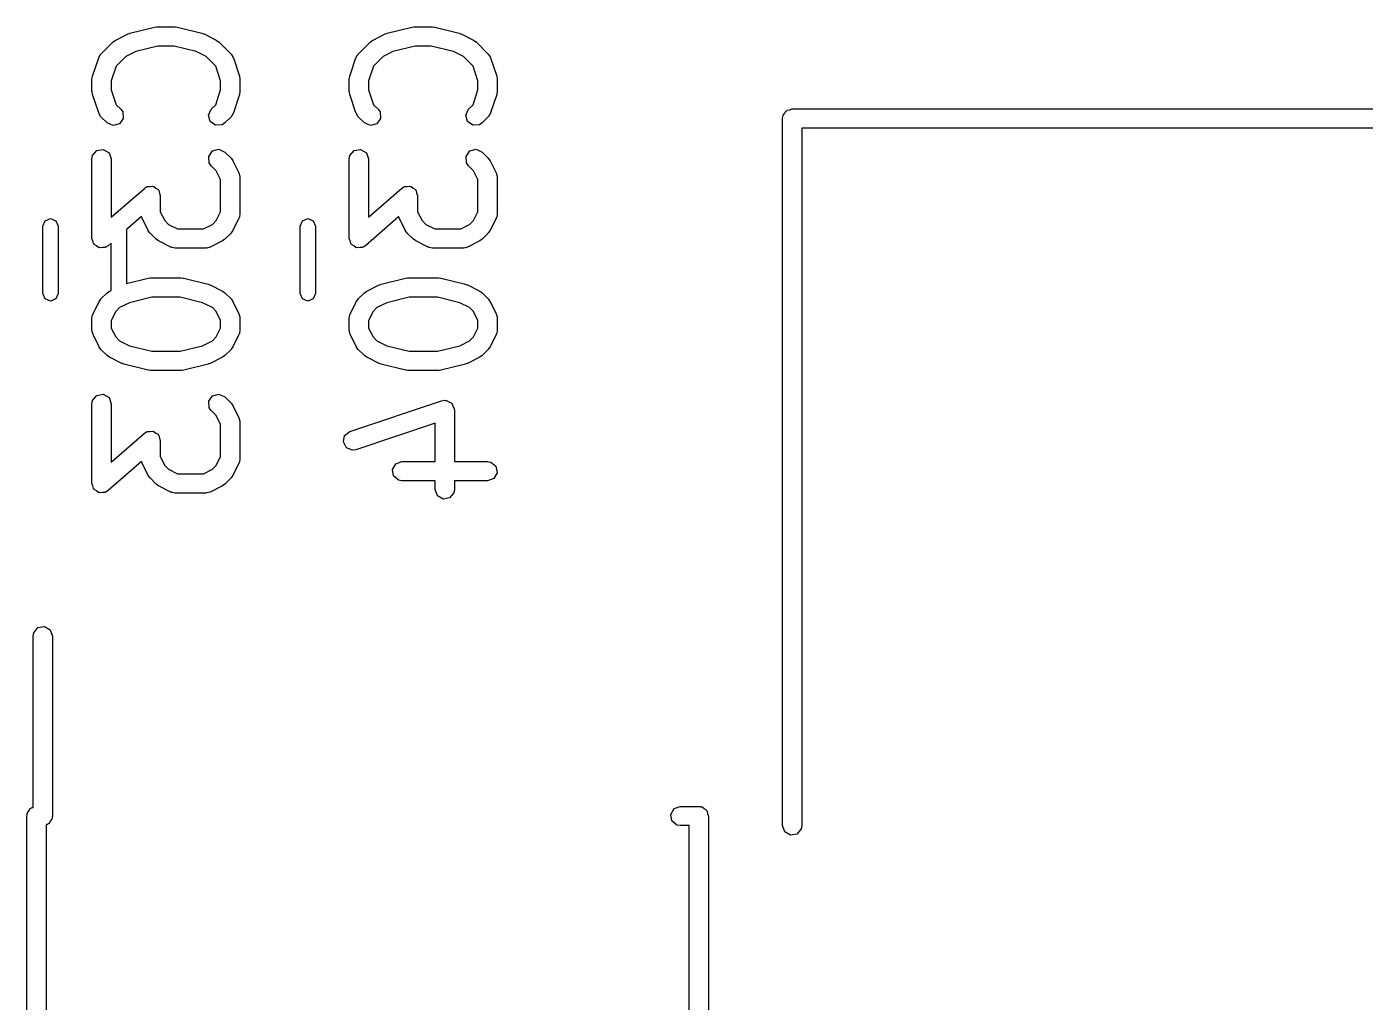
# Model space of a CAD drawing. Extents: x 54 to 297, y -260 to -31.
# Drawn here: x 115.05 to 125.46, y -69.27 to -61.69 of the extents above; entities that cross this region are included whole.
import ezdxf

# ---------------------------------------------------------------- set-up
doc = ezdxf.new("R2010")
doc.units = 0
doc.layers.add('BLACK', color=7, linetype='CONTINUOUS')

msp = doc.modelspace()

# ---------------------------------------------------------------- linework, layer by layer
at = {"layer": 'BLACK', "linetype": 'CONTINUOUS'}
for p, q in [((115.852, -61.7368), (116.043, -61.6891)), ((116.043, -61.6891), (116.058, -61.6881)), ((116.058, -61.6881), (116.061, -61.6869)), ((116.061, -61.6869), (116.204, -61.6869)), ((116.204, -61.6869), (116.219, -61.6895)), ((116.219, -61.6895), (116.222, -61.6891)), ((116.222, -61.6891), (116.412, -61.7368)), ((117.852, -61.7368), (118.043, -61.6891)), ((118.043, -61.6891), (118.058, -61.6881)), ((118.058, -61.6881), (118.061, -61.6869)), ((118.061, -61.6869), (118.204, -61.6869)), ((118.204, -61.6869), (118.219, -61.6895)), ((118.219, -61.6895), (118.222, -61.6891)), ((118.222, -61.6891), (118.412, -61.7368)), ((115.627, -61.8993), (115.722, -61.8041)), ((115.722, -61.8041), (115.741, -61.7912)), ((115.741, -61.7912), (115.742, -61.7901)), ((115.742, -61.7901), (115.837, -61.7424)), ((115.837, -61.7424), (115.849, -61.7388)), ((115.849, -61.7388), (115.852, -61.7368)), ((116.412, -61.7368), (116.424, -61.742)), ((116.424, -61.742), (116.428, -61.7424)), ((116.428, -61.7424), (116.523, -61.7901)), ((116.523, -61.7901), (116.541, -61.8034)), ((116.541, -61.8034), (116.543, -61.8041)), ((116.543, -61.8041), (116.638, -61.8993)), ((117.627, -61.8993), (117.722, -61.8041)), ((117.722, -61.8041), (117.741, -61.7912)), ((117.741, -61.7912), (117.742, -61.7901)), ((117.742, -61.7901), (117.837, -61.7424)), ((117.837, -61.7424), (117.849, -61.7388)), ((117.849, -61.7388), (117.852, -61.7368)), ((118.412, -61.7368), (118.424, -61.742)), ((118.424, -61.742), (118.428, -61.7424)), ((118.428, -61.7424), (118.523, -61.7901)), ((118.523, -61.7901), (118.541, -61.8034)), ((118.541, -61.8034), (118.543, -61.8041)), ((118.543, -61.8041), (118.638, -61.8993)), ((115.609, -61.9287), (115.621, -61.9058)), ((115.621, -61.9058), (115.625, -61.9034)), ((115.625, -61.9034), (115.627, -61.8993)), ((115.897, -61.8803), (115.82, -61.9188)), ((116.07, -61.8369), (115.897, -61.8803)), ((116.195, -61.8369), (116.07, -61.8369)), ((116.368, -61.8803), (116.195, -61.8369)), ((116.445, -61.9188), (116.368, -61.8803)), ((116.638, -61.8993), (116.653, -61.9207)), ((117.609, -61.9287), (117.621, -61.9058)), ((117.621, -61.9058), (117.625, -61.9034)), ((117.625, -61.9034), (117.627, -61.8993)), ((117.897, -61.8803), (117.82, -61.9188)), ((118.07, -61.8369), (117.897, -61.8803)), ((118.195, -61.8369), (118.07, -61.8369)), ((118.368, -61.8803), (118.195, -61.8369)), ((118.445, -61.9188), (118.368, -61.8803)), ((118.638, -61.8993), (118.653, -61.9207)), ((115.561, -62.0715), (115.609, -61.9287)), ((115.746, -61.9929), (115.707, -62.1074)), ((115.82, -61.9188), (115.746, -61.9929)), ((116.519, -61.9929), (116.445, -61.9188)), ((116.557, -62.1074), (116.519, -61.9929)), ((116.653, -61.9207), (116.653, -61.9252)), ((116.653, -61.9252), (116.656, -61.9287)), ((116.656, -61.9287), (116.704, -62.0715)), ((117.561, -62.0715), (117.609, -61.9287)), ((117.746, -61.9929), (117.707, -62.1074)), ((117.82, -61.9188), (117.746, -61.9929)), ((118.519, -61.9929), (118.445, -61.9188)), ((118.557, -62.1074), (118.519, -61.9929)), ((118.653, -61.9207), (118.653, -61.9252)), ((118.653, -61.9252), (118.656, -61.9287)), ((118.656, -61.9287), (118.704, -62.0715)), ((115.557, -62.0952), (115.561, -62.0732)), ((115.557, -62.1905), (115.557, -62.0952)), ((115.561, -62.0732), (115.561, -62.0715)), ((115.707, -62.1074), (115.707, -62.1783)), ((116.557, -62.1783), (116.557, -62.1074)), ((116.704, -62.0715), (116.707, -62.0937)), ((116.707, -62.0937), (116.707, -62.0952)), ((116.707, -62.0952), (116.707, -62.1905)), ((117.557, -62.0952), (117.561, -62.0732)), ((117.557, -62.1905), (117.557, -62.0952)), ((117.561, -62.0732), (117.561, -62.0715)), ((117.707, -62.1074), (117.707, -62.1783)), ((118.557, -62.1783), (118.557, -62.1074)), ((118.704, -62.0715), (118.707, -62.0937)), ((118.707, -62.0937), (118.707, -62.0952)), ((118.707, -62.0952), (118.707, -62.1905)), ((115.558, -62.192), (115.557, -62.1905)), ((115.561, -62.2142), (115.558, -62.192)), ((115.609, -62.3571), (115.561, -62.2142)), ((115.707, -62.1783), (115.746, -62.2928)), ((116.519, -62.2928), (116.557, -62.1783)), ((116.704, -62.2142), (116.656, -62.357)), ((116.707, -62.1905), (116.703, -62.2126)), ((116.703, -62.2126), (116.704, -62.2142)), ((117.558, -62.192), (117.557, -62.1905)), ((117.561, -62.2142), (117.558, -62.192)), ((117.609, -62.3571), (117.561, -62.2142)), ((117.707, -62.1783), (117.746, -62.2928)), ((118.519, -62.2928), (118.557, -62.1783)), ((118.704, -62.2142), (118.656, -62.357)), ((118.707, -62.1905), (118.703, -62.2126)), ((118.703, -62.2126), (118.704, -62.2142)), ((115.746, -62.2928), (115.781, -62.3279)), ((116.484, -62.3279), (116.519, -62.2928)), ((117.746, -62.2928), (117.781, -62.3279)), ((118.484, -62.3279), (118.519, -62.2928)), ((120.982, -62.3317), (121, -62.325)), ((121, -62.325), (127, -62.325)), ((115.612, -62.3606), (115.609, -62.3571)), ((115.612, -62.365), (115.612, -62.3606)), ((115.627, -62.3864), (115.612, -62.365)), ((115.675, -62.434), (115.627, -62.3864)), ((115.8, -62.4004), (115.771, -62.4424)), ((115.781, -62.3279), (115.796, -62.3493)), ((115.796, -62.3493), (115.8, -62.4004)), ((116.462, -62.3744), (116.484, -62.3279)), ((116.476, -62.424), (116.462, -62.3744)), ((116.518, -62.4534), (116.476, -62.424)), ((116.638, -62.3864), (116.59, -62.434)), ((116.64, -62.3823), (116.638, -62.3864)), ((116.644, -62.38), (116.64, -62.3823)), ((116.656, -62.357), (116.644, -62.38)), ((117.612, -62.3606), (117.609, -62.3571)), ((117.612, -62.365), (117.612, -62.3606)), ((117.627, -62.3864), (117.612, -62.365)), ((117.675, -62.434), (117.627, -62.3864)), ((117.8, -62.4004), (117.771, -62.4424)), ((117.781, -62.3279), (117.796, -62.3493)), ((117.796, -62.3493), (117.8, -62.4004)), ((118.462, -62.3744), (118.484, -62.3279)), ((118.476, -62.424), (118.462, -62.3744)), ((118.518, -62.4534), (118.476, -62.424)), ((118.638, -62.3864), (118.59, -62.434)), ((118.64, -62.3823), (118.638, -62.3864)), ((118.644, -62.38), (118.64, -62.3823)), ((118.656, -62.357), (118.644, -62.38)), ((120.925, -62.4), (120.927, -62.3903)), ((120.925, -67.9), (120.925, -62.4)), ((120.926, -62.387), (120.928, -62.3841)), ((120.927, -62.3903), (120.926, -62.387)), ((120.928, -62.3841), (120.93, -62.3743)), ((120.93, -62.3743), (120.942, -62.3594)), ((120.942, -62.3594), (120.952, -62.3425)), ((120.952, -62.3425), (120.958, -62.3402)), ((120.958, -62.3402), (120.962, -62.335)), ((120.962, -62.335), (120.982, -62.3317)), ((115.721, -62.4557), (115.675, -62.434)), ((115.771, -62.4424), (115.721, -62.4557)), ((116.569, -62.4489), (116.518, -62.4534)), ((116.59, -62.434), (116.569, -62.4489)), ((117.721, -62.4557), (117.675, -62.434)), ((117.771, -62.4424), (117.721, -62.4557)), ((118.569, -62.4489), (118.518, -62.4534)), ((118.59, -62.434), (118.569, -62.4489)), ((126.925, -62.475), (121.075, -62.475)), ((121.075, -62.475), (121.075, -67.9)), ((115.557, -62.7143), (115.562, -62.6886)), ((115.557, -63.3333), (115.557, -62.7143)), ((115.562, -62.6886), (115.595, -62.6493)), ((115.595, -62.6493), (115.645, -62.6404)), ((115.645, -62.6404), (115.69, -62.6661)), ((115.69, -62.6661), (115.707, -62.7143)), ((115.707, -62.7143), (115.707, -63.168)), ((116.465, -62.6949), (116.494, -62.6528)), ((116.469, -62.746), (116.465, -62.6949)), ((116.494, -62.6528), (116.544, -62.6396)), ((116.544, -62.6396), (116.59, -62.6613)), ((116.59, -62.6613), (116.638, -62.7089)), ((116.638, -62.7089), (116.651, -62.7272)), ((116.651, -62.7272), (116.652, -62.7284)), ((116.652, -62.7284), (116.699, -62.8236)), ((117.557, -62.7143), (117.562, -62.6886)), ((117.557, -63.3333), (117.557, -62.7143)), ((117.562, -62.6886), (117.595, -62.6493)), ((117.595, -62.6493), (117.645, -62.6404)), ((117.645, -62.6404), (117.69, -62.6661)), ((117.69, -62.6661), (117.707, -62.7143)), ((117.707, -62.7143), (117.707, -63.168)), ((118.465, -62.6949), (118.494, -62.6528)), ((118.469, -62.746), (118.465, -62.6949)), ((118.494, -62.6528), (118.544, -62.6396)), ((118.544, -62.6396), (118.59, -62.6613)), ((118.59, -62.6613), (118.638, -62.7089)), ((118.638, -62.7089), (118.651, -62.7272)), ((118.651, -62.7272), (118.652, -62.7284)), ((118.652, -62.7284), (118.699, -62.8236)), ((116.484, -62.7673), (116.469, -62.746)), ((116.523, -62.8063), (116.484, -62.7673)), ((116.557, -62.8748), (116.523, -62.8063)), ((116.699, -62.8236), (116.707, -62.8486)), ((118.484, -62.7673), (118.469, -62.746)), ((118.523, -62.8063), (118.484, -62.7673)), ((118.557, -62.8748), (118.523, -62.8063)), ((118.699, -62.8236), (118.707, -62.8486)), ((115.707, -63.168), (115.964, -62.9436)), ((115.964, -62.9436), (115.974, -62.9377)), ((115.974, -62.9377), (115.976, -62.935)), ((115.976, -62.935), (115.979, -62.9345)), ((115.979, -62.9345), (115.986, -62.9301)), ((115.986, -62.9301), (116.006, -62.9296)), ((116.006, -62.9296), (116.026, -62.9261)), ((116.026, -62.9261), (116.032, -62.9291)), ((116.032, -62.9291), (116.038, -62.929)), ((116.038, -62.929), (116.053, -62.9417)), ((116.053, -62.9417), (116.071, -62.9518)), ((116.557, -63.1252), (116.557, -62.8748)), ((116.707, -62.8486), (116.706, -62.8529)), ((116.706, -62.8529), (116.707, -62.8571)), ((116.707, -62.8571), (116.707, -63.1429)), ((117.707, -63.168), (117.964, -62.9436)), ((117.964, -62.9436), (117.974, -62.9377)), ((117.974, -62.9377), (117.976, -62.935)), ((117.976, -62.935), (117.979, -62.9345)), ((117.979, -62.9345), (117.986, -62.9301)), ((117.986, -62.9301), (118.006, -62.9296)), ((118.006, -62.9296), (118.026, -62.9261)), ((118.026, -62.9261), (118.032, -62.9291)), ((118.032, -62.9291), (118.038, -62.929)), ((118.038, -62.929), (118.053, -62.9417)), ((118.053, -62.9417), (118.071, -62.9518)), ((118.557, -63.1252), (118.557, -62.8748)), ((118.707, -62.8486), (118.706, -62.8529)), ((118.706, -62.8529), (118.707, -62.8571)), ((118.707, -62.8571), (118.707, -63.1429)), ((116.071, -62.9518), (116.073, -62.9574)), ((116.073, -62.9574), (116.077, -62.9612)), ((116.077, -62.9612), (116.081, -62.981)), ((116.081, -62.981), (116.088, -63)), ((116.088, -63), (116.088, -63.1252)), ((118.071, -62.9518), (118.073, -62.9574)), ((118.073, -62.9574), (118.077, -62.9612)), ((118.077, -62.9612), (118.081, -62.981)), ((118.081, -62.981), (118.088, -63)), ((118.088, -63), (118.088, -63.1252)), ((116.088, -63.1252), (116.123, -63.1937)), ((116.523, -63.1937), (116.557, -63.1252)), ((116.707, -63.1429), (116.703, -63.1685)), ((118.088, -63.1252), (118.123, -63.1937)), ((118.523, -63.1937), (118.557, -63.1252)), ((118.707, -63.1429), (118.703, -63.1685)), ((115.175, -63.2387), (115.193, -63.1963)), ((115.175, -63.7613), (115.175, -63.2387)), ((115.193, -63.1963), (115.235, -63.1787)), ((115.235, -63.1787), (115.277, -63.1963)), ((115.277, -63.1963), (115.295, -63.2387)), ((115.295, -63.2387), (115.295, -63.7613)), ((115.942, -63.1621), (115.825, -63.2644)), ((115.946, -63.1764), (115.942, -63.1621)), ((115.994, -63.2716), (115.946, -63.1764)), ((116.123, -63.1937), (116.153, -63.2241)), ((116.153, -63.2241), (116.222, -63.2583)), ((116.222, -63.2583), (116.424, -63.2583)), ((116.424, -63.2583), (116.493, -63.2241)), ((116.493, -63.2241), (116.523, -63.1937)), ((116.699, -63.1764), (116.652, -63.2716)), ((116.7, -63.1719), (116.699, -63.1764)), ((116.703, -63.1685), (116.7, -63.1719)), ((117.175, -63.2387), (117.193, -63.1963)), ((117.175, -63.7613), (117.175, -63.2387)), ((117.193, -63.1963), (117.235, -63.1787)), ((117.235, -63.1787), (117.277, -63.1963)), ((117.277, -63.1963), (117.295, -63.2387)), ((117.295, -63.2387), (117.295, -63.7613)), ((117.942, -63.1621), (117.682, -63.3898)), ((117.946, -63.1764), (117.942, -63.1621)), ((117.994, -63.2716), (117.946, -63.1764)), ((118.123, -63.1937), (118.153, -63.2241)), ((118.153, -63.2241), (118.222, -63.2583)), ((118.222, -63.2583), (118.424, -63.2583)), ((118.424, -63.2583), (118.493, -63.2241)), ((118.493, -63.2241), (118.523, -63.1937)), ((118.699, -63.1764), (118.652, -63.2716)), ((118.7, -63.1719), (118.699, -63.1764)), ((118.703, -63.1685), (118.7, -63.1719)), ((115.564, -63.3523), (115.557, -63.3333)), ((115.568, -63.3722), (115.564, -63.3523)), ((115.825, -63.2644), (115.825, -63.6841)), ((115.995, -63.2728), (115.994, -63.2716)), ((116.008, -63.2911), (115.995, -63.2728)), ((116.056, -63.3387), (116.008, -63.2911)), ((116.057, -63.3394), (116.056, -63.3387)), ((116.075, -63.3528), (116.057, -63.3394)), ((116.17, -63.4004), (116.075, -63.3528)), ((116.571, -63.3528), (116.475, -63.4004)), ((116.572, -63.3516), (116.571, -63.3528)), ((116.59, -63.3387), (116.572, -63.3516)), ((116.638, -63.2911), (116.59, -63.3387)), ((116.652, -63.2716), (116.638, -63.2896)), ((116.638, -63.2896), (116.638, -63.2911)), ((117.564, -63.3523), (117.557, -63.3333)), ((117.568, -63.3722), (117.564, -63.3523)), ((117.995, -63.2728), (117.994, -63.2716)), ((118.008, -63.2911), (117.995, -63.2728)), ((118.056, -63.3387), (118.008, -63.2911)), ((118.057, -63.3394), (118.056, -63.3387)), ((118.075, -63.3528), (118.057, -63.3394)), ((118.17, -63.4004), (118.075, -63.3528)), ((118.571, -63.3528), (118.475, -63.4004)), ((118.572, -63.3516), (118.571, -63.3528)), ((118.59, -63.3387), (118.572, -63.3516)), ((118.638, -63.2911), (118.59, -63.3387)), ((118.652, -63.2716), (118.638, -63.2896)), ((118.638, -63.2896), (118.638, -63.2911)), ((115.573, -63.3759), (115.568, -63.3722)), ((115.575, -63.3815), (115.573, -63.3759)), ((115.592, -63.3917), (115.575, -63.3815)), ((115.608, -63.4043), (115.592, -63.3917)), ((115.614, -63.4042), (115.608, -63.4043)), ((115.619, -63.4072), (115.614, -63.4042)), ((115.639, -63.4037), (115.619, -63.4072)), ((115.659, -63.4033), (115.639, -63.4037)), ((115.667, -63.3988), (115.659, -63.4033)), ((115.67, -63.3983), (115.667, -63.3988)), ((115.672, -63.3956), (115.67, -63.3983)), ((115.682, -63.3898), (115.672, -63.3956)), ((115.705, -63.3694), (115.682, -63.3898)), ((115.705, -63.737), (115.705, -63.3694)), ((116.175, -63.4009), (116.17, -63.4004)), ((116.178, -63.4038), (116.175, -63.4009)), ((116.204, -63.4083), (116.178, -63.4038)), ((116.442, -63.4083), (116.204, -63.4083)), ((116.446, -63.4068), (116.442, -63.4083)), ((116.45, -63.4078), (116.446, -63.4068)), ((116.475, -63.4004), (116.45, -63.4078)), ((117.573, -63.3759), (117.568, -63.3722)), ((117.575, -63.3815), (117.573, -63.3759)), ((117.592, -63.3917), (117.575, -63.3815)), ((117.608, -63.4043), (117.592, -63.3917)), ((117.614, -63.4042), (117.608, -63.4043)), ((117.619, -63.4072), (117.614, -63.4042)), ((117.639, -63.4037), (117.619, -63.4072)), ((117.659, -63.4033), (117.639, -63.4037)), ((117.667, -63.3988), (117.659, -63.4033)), ((117.67, -63.3983), (117.667, -63.3988)), ((117.672, -63.3956), (117.67, -63.3983)), ((117.682, -63.3898), (117.672, -63.3956)), ((118.175, -63.4009), (118.17, -63.4004)), ((118.178, -63.4038), (118.175, -63.4009)), ((118.204, -63.4083), (118.178, -63.4038)), ((118.442, -63.4083), (118.204, -63.4083)), ((118.446, -63.4068), (118.442, -63.4083)), ((118.45, -63.4078), (118.446, -63.4068)), ((118.475, -63.4004), (118.45, -63.4078)), ((115.825, -63.6841), (115.995, -63.6415)), ((115.995, -63.6415), (116.01, -63.6405)), ((116.01, -63.6405), (116.013, -63.6393)), ((116.013, -63.6393), (116.251, -63.6393)), ((116.251, -63.6393), (116.266, -63.6419)), ((116.266, -63.6419), (116.27, -63.6415)), ((116.27, -63.6415), (116.46, -63.6891)), ((117.805, -63.6891), (117.995, -63.6415)), ((117.995, -63.6415), (118.01, -63.6405)), ((118.01, -63.6405), (118.013, -63.6393)), ((118.013, -63.6393), (118.251, -63.6393)), ((118.251, -63.6393), (118.266, -63.6419)), ((118.266, -63.6419), (118.27, -63.6415)), ((118.27, -63.6415), (118.46, -63.6891)), ((115.193, -63.8037), (115.175, -63.7613)), ((115.295, -63.7613), (115.277, -63.8037)), ((115.627, -63.8041), (115.675, -63.7565)), ((115.675, -63.7565), (115.693, -63.7436)), ((115.693, -63.7436), (115.694, -63.7424)), ((115.694, -63.7424), (115.705, -63.737)), ((116.46, -63.6891), (116.472, -63.6944)), ((116.472, -63.6944), (116.475, -63.6948)), ((116.475, -63.6948), (116.571, -63.7424)), ((116.571, -63.7424), (116.589, -63.7558)), ((116.589, -63.7558), (116.59, -63.7565)), ((116.59, -63.7565), (116.638, -63.8041)), ((117.193, -63.8037), (117.175, -63.7613)), ((117.295, -63.7613), (117.277, -63.8037)), ((117.627, -63.8041), (117.675, -63.7565)), ((117.675, -63.7565), (117.693, -63.7436)), ((117.693, -63.7436), (117.694, -63.7424)), ((117.694, -63.7424), (117.789, -63.6948)), ((117.789, -63.6948), (117.802, -63.6911)), ((117.802, -63.6911), (117.805, -63.6891)), ((118.46, -63.6891), (118.472, -63.6944)), ((118.472, -63.6944), (118.475, -63.6948)), ((118.475, -63.6948), (118.571, -63.7424)), ((118.571, -63.7424), (118.589, -63.7558)), ((118.589, -63.7558), (118.59, -63.7565)), ((118.59, -63.7565), (118.638, -63.8041)), ((115.235, -63.8213), (115.193, -63.8037)), ((115.277, -63.8037), (115.235, -63.8213)), ((115.565, -63.9188), (115.613, -63.8236)), ((115.613, -63.8236), (115.626, -63.8056)), ((115.626, -63.8056), (115.627, -63.8041)), ((115.772, -63.8712), (115.742, -63.9016)), ((115.849, -63.8327), (115.772, -63.8712)), ((116.023, -63.7893), (115.849, -63.8327)), ((116.242, -63.7893), (116.023, -63.7893)), ((116.416, -63.8327), (116.242, -63.7893)), ((116.493, -63.8712), (116.416, -63.8327)), ((116.523, -63.9016), (116.493, -63.8712)), ((116.638, -63.8041), (116.651, -63.8225)), ((116.651, -63.8225), (116.652, -63.8236)), ((116.652, -63.8236), (116.699, -63.9188)), ((117.235, -63.8213), (117.193, -63.8037)), ((117.277, -63.8037), (117.235, -63.8213)), ((117.565, -63.9188), (117.613, -63.8236)), ((117.613, -63.8236), (117.626, -63.8056)), ((117.626, -63.8056), (117.627, -63.8041)), ((117.772, -63.8712), (117.742, -63.9016)), ((117.849, -63.8327), (117.772, -63.8712)), ((118.023, -63.7893), (117.849, -63.8327)), ((118.242, -63.7893), (118.023, -63.7893)), ((118.416, -63.8327), (118.242, -63.7893)), ((118.493, -63.8712), (118.416, -63.8327)), ((118.523, -63.9016), (118.493, -63.8712)), ((118.638, -63.8041), (118.651, -63.8225)), ((118.651, -63.8225), (118.652, -63.8236)), ((118.652, -63.8236), (118.699, -63.9188)), ((115.557, -63.9524), (115.562, -63.9267)), ((115.557, -64.0476), (115.557, -63.9524)), ((115.562, -63.9267), (115.565, -63.9233)), ((115.565, -63.9233), (115.565, -63.9188)), ((115.742, -63.9016), (115.707, -63.9701)), ((115.707, -63.9701), (115.707, -64.0299)), ((116.557, -63.9701), (116.523, -63.9016)), ((116.557, -64.0299), (116.557, -63.9701)), ((116.699, -63.9188), (116.707, -63.9438)), ((116.707, -63.9438), (116.706, -63.9482)), ((116.706, -63.9482), (116.707, -63.9524)), ((116.707, -63.9524), (116.707, -64.0476)), ((117.557, -63.9524), (117.562, -63.9267)), ((117.557, -64.0476), (117.557, -63.9524)), ((117.562, -63.9267), (117.565, -63.9233)), ((117.565, -63.9233), (117.565, -63.9188)), ((117.742, -63.9016), (117.707, -63.9701)), ((117.707, -63.9701), (117.707, -64.0299)), ((118.557, -63.9701), (118.523, -63.9016)), ((118.557, -64.0299), (118.557, -63.9701)), ((118.699, -63.9188), (118.707, -63.9438)), ((118.707, -63.9438), (118.706, -63.9482)), ((118.706, -63.9482), (118.707, -63.9524)), ((118.707, -63.9524), (118.707, -64.0476)), ((115.559, -64.0518), (115.557, -64.0476)), ((115.558, -64.0562), (115.559, -64.0518)), ((115.565, -64.0812), (115.558, -64.0562)), ((115.613, -64.1764), (115.565, -64.0812)), ((115.707, -64.0299), (115.742, -64.0984)), ((116.523, -64.0984), (116.557, -64.0299)), ((116.699, -64.0812), (116.652, -64.1764)), ((116.7, -64.0767), (116.699, -64.0812)), ((116.703, -64.0733), (116.7, -64.0767)), ((116.707, -64.0476), (116.703, -64.0733)), ((117.559, -64.0518), (117.557, -64.0476)), ((117.558, -64.0562), (117.559, -64.0518)), ((117.565, -64.0812), (117.558, -64.0562)), ((117.613, -64.1764), (117.565, -64.0812)), ((117.707, -64.0299), (117.742, -64.0984)), ((118.523, -64.0984), (118.557, -64.0299)), ((118.699, -64.0812), (118.652, -64.1764)), ((118.7, -64.0767), (118.699, -64.0812)), ((118.703, -64.0733), (118.7, -64.0767)), ((118.707, -64.0476), (118.703, -64.0733)), ((115.614, -64.1775), (115.613, -64.1764)), ((115.627, -64.1959), (115.614, -64.1775)), ((115.675, -64.2435), (115.627, -64.1959)), ((115.742, -64.0984), (115.772, -64.1288)), ((115.772, -64.1288), (115.849, -64.1673)), ((115.849, -64.1673), (116.023, -64.2107)), ((116.242, -64.2107), (116.416, -64.1673)), ((116.416, -64.1673), (116.493, -64.1288)), ((116.493, -64.1288), (116.523, -64.0984)), ((116.638, -64.1959), (116.59, -64.2435)), ((116.652, -64.1764), (116.638, -64.1944)), ((116.638, -64.1944), (116.638, -64.1959)), ((117.614, -64.1775), (117.613, -64.1764)), ((117.627, -64.1959), (117.614, -64.1775)), ((117.675, -64.2435), (117.627, -64.1959)), ((117.742, -64.0984), (117.772, -64.1288)), ((117.772, -64.1288), (117.849, -64.1673)), ((117.849, -64.1673), (118.023, -64.2107)), ((118.242, -64.2107), (118.416, -64.1673)), ((118.416, -64.1673), (118.493, -64.1288)), ((118.493, -64.1288), (118.523, -64.0984)), ((118.638, -64.1959), (118.59, -64.2435)), ((118.652, -64.1764), (118.638, -64.1944)), ((118.638, -64.1944), (118.638, -64.1959)), ((115.676, -64.2442), (115.675, -64.2435)), ((115.694, -64.2576), (115.676, -64.2442)), ((115.789, -64.3052), (115.694, -64.2576)), ((116.023, -64.2107), (116.242, -64.2107)), ((116.571, -64.2576), (116.475, -64.3052)), ((116.572, -64.2564), (116.571, -64.2576)), ((116.59, -64.2435), (116.572, -64.2564)), ((117.676, -64.2442), (117.675, -64.2435)), ((117.694, -64.2576), (117.676, -64.2442)), ((117.789, -64.3052), (117.694, -64.2576)), ((118.023, -64.2107), (118.242, -64.2107)), ((118.571, -64.2576), (118.475, -64.3052)), ((118.572, -64.2564), (118.571, -64.2576)), ((118.59, -64.2435), (118.572, -64.2564)), ((115.793, -64.3056), (115.789, -64.3052)), ((115.805, -64.3109), (115.793, -64.3056)), ((115.995, -64.3585), (115.805, -64.3109)), ((115.999, -64.3581), (115.995, -64.3585)), ((116.013, -64.3607), (115.999, -64.3581)), ((116.251, -64.3607), (116.013, -64.3607)), ((116.255, -64.3595), (116.251, -64.3607)), ((116.27, -64.3585), (116.255, -64.3595)), ((116.46, -64.3109), (116.27, -64.3585)), ((116.463, -64.3089), (116.46, -64.3109)), ((116.475, -64.3052), (116.463, -64.3089)), ((117.793, -64.3056), (117.789, -64.3052)), ((117.805, -64.3109), (117.793, -64.3056)), ((117.995, -64.3585), (117.805, -64.3109)), ((117.999, -64.3581), (117.995, -64.3585)), ((118.013, -64.3607), (117.999, -64.3581)), ((118.251, -64.3607), (118.013, -64.3607)), ((118.255, -64.3595), (118.251, -64.3607)), ((118.27, -64.3585), (118.255, -64.3595)), ((118.46, -64.3109), (118.27, -64.3585)), ((118.463, -64.3089), (118.46, -64.3109)), ((118.475, -64.3052), (118.463, -64.3089)), ((115.557, -64.619), (115.562, -64.5934)), ((115.562, -64.5934), (115.595, -64.5541)), ((115.595, -64.5541), (115.645, -64.5452)), ((115.645, -64.5452), (115.69, -64.5708)), ((115.69, -64.5708), (115.707, -64.619)), ((116.465, -64.5996), (116.494, -64.5576)), ((116.469, -64.6507), (116.465, -64.5996)), ((116.494, -64.5576), (116.544, -64.5443)), ((116.544, -64.5443), (116.59, -64.566)), ((116.59, -64.566), (116.638, -64.6136)), ((116.638, -64.6136), (116.651, -64.632)), ((117.561, -64.8336), (118.275, -64.5955)), ((118.275, -64.5955), (118.301, -64.5917)), ((118.301, -64.5917), (118.306, -64.5938)), ((118.306, -64.5938), (118.312, -64.5928)), ((118.312, -64.5928), (118.33, -64.603)), ((118.33, -64.603), (118.349, -64.6106)), ((118.349, -64.6106), (118.352, -64.6156)), ((115.557, -65.2381), (115.557, -64.619)), ((115.707, -64.619), (115.707, -65.0728)), ((116.484, -64.6721), (116.469, -64.6507)), ((116.523, -64.7111), (116.484, -64.6721)), ((116.557, -64.7796), (116.523, -64.7111)), ((116.651, -64.632), (116.652, -64.6331)), ((116.652, -64.6331), (116.699, -64.7284)), ((118.352, -64.6156), (118.356, -64.6185)), ((118.356, -64.6185), (118.363, -64.6377)), ((118.363, -64.6377), (118.373, -64.6557)), ((118.373, -64.6557), (118.372, -64.6613)), ((118.372, -64.6613), (118.374, -64.6667)), ((118.374, -64.6667), (118.374, -65.0679)), ((116.557, -65.0299), (116.557, -64.7796)), ((116.699, -64.7284), (116.707, -64.7533)), ((116.707, -64.7533), (116.706, -64.7577)), ((116.706, -64.7577), (116.707, -64.7619)), ((116.707, -64.7619), (116.707, -65.0476)), ((118.224, -64.7707), (117.608, -64.9759)), ((118.224, -65.0679), (118.224, -64.7707)), ((115.707, -65.0728), (115.964, -64.8483)), ((115.964, -64.8483), (115.974, -64.8425)), ((115.974, -64.8425), (115.976, -64.8398)), ((115.976, -64.8398), (115.979, -64.8393)), ((115.979, -64.8393), (115.986, -64.8348)), ((115.986, -64.8348), (116.006, -64.8344)), ((116.006, -64.8344), (116.026, -64.8309)), ((116.026, -64.8309), (116.032, -64.8339)), ((116.032, -64.8339), (116.038, -64.8338)), ((116.038, -64.8338), (116.053, -64.8464)), ((116.053, -64.8464), (116.071, -64.8566)), ((116.071, -64.8566), (116.073, -64.8622)), ((116.073, -64.8622), (116.077, -64.8659)), ((116.077, -64.8659), (116.081, -64.8858)), ((116.081, -64.8858), (116.088, -64.9048)), ((116.088, -64.9048), (116.088, -65.0299)), ((117.511, -64.9158), (117.521, -64.8655)), ((117.535, -64.9609), (117.511, -64.9158)), ((117.521, -64.8655), (117.561, -64.8336)), ((116.088, -65.0299), (116.123, -65.0984)), ((116.523, -65.0984), (116.557, -65.0299)), ((117.583, -64.9797), (117.535, -64.9609)), ((117.608, -64.9759), (117.583, -64.9797)), ((115.942, -65.0668), (115.682, -65.2945)), ((115.946, -65.0812), (115.942, -65.0668)), ((115.994, -65.1764), (115.946, -65.0812)), ((116.123, -65.0984), (116.153, -65.1288)), ((116.153, -65.1288), (116.222, -65.1631)), ((116.424, -65.1631), (116.493, -65.1288)), ((116.493, -65.1288), (116.523, -65.0984)), ((116.699, -65.0812), (116.652, -65.1764)), ((116.7, -65.0767), (116.699, -65.0812)), ((116.703, -65.0733), (116.7, -65.0767)), ((116.707, -65.0476), (116.703, -65.0733)), ((117.892, -65.1298), (117.918, -65.0854)), ((117.901, -65.1804), (117.892, -65.1298)), ((117.918, -65.0854), (117.966, -65.0679)), ((117.966, -65.0679), (118.224, -65.0679)), ((118.374, -65.0679), (118.632, -65.0679)), ((118.632, -65.0679), (118.658, -65.0724)), ((118.658, -65.0724), (118.697, -65.1054)), ((118.697, -65.1054), (118.706, -65.1559)), ((115.564, -65.2571), (115.557, -65.2381)), ((115.995, -65.1775), (115.994, -65.1764)), ((116.008, -65.1959), (115.995, -65.1775)), ((116.056, -65.2435), (116.008, -65.1959)), ((116.222, -65.1631), (116.424, -65.1631)), ((116.638, -65.1959), (116.59, -65.2435)), ((116.652, -65.1764), (116.638, -65.1944)), ((116.638, -65.1944), (116.638, -65.1959)), ((117.94, -65.2133), (117.901, -65.1804)), ((117.966, -65.2179), (117.94, -65.2133)), ((118.224, -65.2179), (117.966, -65.2179)), ((118.224, -65.2857), (118.224, -65.2179)), ((118.632, -65.2179), (118.374, -65.2179)), ((118.374, -65.2179), (118.374, -65.2857)), ((118.681, -65.2003), (118.632, -65.2179)), ((118.706, -65.1559), (118.681, -65.2003)), ((115.568, -65.2769), (115.564, -65.2571)), ((115.573, -65.2807), (115.568, -65.2769)), ((115.575, -65.2863), (115.573, -65.2807)), ((115.592, -65.2964), (115.575, -65.2863)), ((115.608, -65.3091), (115.592, -65.2964)), ((115.614, -65.309), (115.608, -65.3091)), ((115.619, -65.312), (115.614, -65.309)), ((115.639, -65.3084), (115.619, -65.312)), ((115.659, -65.308), (115.639, -65.3084)), ((115.667, -65.3036), (115.659, -65.308)), ((115.67, -65.303), (115.667, -65.3036)), ((115.672, -65.3004), (115.67, -65.303)), ((115.682, -65.2945), (115.672, -65.3004)), ((116.057, -65.2442), (116.056, -65.2435)), ((116.075, -65.2576), (116.057, -65.2442)), ((116.17, -65.3052), (116.075, -65.2576)), ((116.175, -65.3057), (116.17, -65.3052)), ((116.178, -65.3086), (116.175, -65.3057)), ((116.204, -65.3131), (116.178, -65.3086)), ((116.442, -65.3131), (116.204, -65.3131)), ((116.446, -65.3116), (116.442, -65.3131)), ((116.45, -65.3126), (116.446, -65.3116)), ((116.475, -65.3052), (116.45, -65.3126)), ((116.571, -65.2576), (116.475, -65.3052)), ((116.572, -65.2564), (116.571, -65.2576)), ((116.59, -65.2435), (116.572, -65.2564)), ((118.242, -65.3339), (118.224, -65.2857)), ((118.286, -65.3596), (118.242, -65.3339)), ((118.37, -65.3114), (118.337, -65.3507)), ((118.374, -65.2857), (118.37, -65.3114)), ((118.337, -65.3507), (118.286, -65.3596)), ((115.105, -66.3993), (115.137, -66.36)), ((115.137, -66.36), (115.188, -66.3511)), ((115.188, -66.3511), (115.232, -66.3768)), ((115.232, -66.3768), (115.25, -66.425)), ((115.1, -66.425), (115.105, -66.3993)), ((115.1, -67.7578), (115.1, -66.425)), ((115.25, -66.425), (115.25, -67.825)), ((115.05, -67.825), (115.052, -67.8153)), ((115.05, -71.975), (115.05, -67.825)), ((115.051, -67.812), (115.053, -67.8091)), ((115.052, -67.8153), (115.051, -67.812)), ((115.053, -67.8091), (115.055, -67.7993)), ((115.055, -67.7993), (115.067, -67.7844)), ((115.067, -67.7844), (115.077, -67.7675)), ((115.077, -67.7675), (115.083, -67.7652)), ((115.083, -67.7652), (115.087, -67.76)), ((115.087, -67.76), (115.1, -67.7578)), ((115.249, -67.838), (115.247, -67.8409)), ((115.25, -67.825), (115.248, -67.8347)), ((115.248, -67.8347), (115.249, -67.838)), ((120.056, -67.812), (120.082, -67.7675)), ((120.065, -67.8625), (120.056, -67.812)), ((120.082, -67.7675), (120.13, -67.75)), ((120.13, -67.75), (120.275, -67.75)), ((120.275, -67.75), (120.285, -67.7517)), ((120.285, -67.7517), (120.288, -67.7511)), ((120.288, -67.7511), (120.291, -67.7528)), ((120.291, -67.7528), (120.301, -67.7545)), ((120.301, -67.7545), (120.316, -67.767)), ((120.316, -67.767), (120.332, -67.7768)), ((120.332, -67.7768), (120.335, -67.7831)), ((120.335, -67.7831), (120.34, -67.7875)), ((120.34, -67.7875), (120.343, -67.8067)), ((120.343, -67.8067), (120.35, -67.825)), ((120.35, -67.825), (120.35, -71.975)), ((115.212, -67.89), (115.2, -67.8922)), ((115.2, -67.8922), (115.2, -71.0763)), ((115.217, -67.8848), (115.212, -67.89)), ((115.223, -67.8825), (115.217, -67.8848)), ((115.233, -67.8656), (115.223, -67.8825)), ((115.245, -67.8507), (115.233, -67.8656)), ((115.247, -67.8409), (115.245, -67.8507)), ((120.104, -67.8955), (120.065, -67.8625)), ((120.13, -67.9), (120.104, -67.8955)), ((120.2, -67.9), (120.13, -67.9)), ((120.2, -71.9), (120.2, -67.9)), ((120.943, -67.9482), (120.925, -67.9)), ((121.07, -67.9257), (121.037, -67.965)), ((121.075, -67.9), (121.07, -67.9257)), ((120.987, -67.9739), (120.943, -67.9482)), ((121.037, -67.965), (120.987, -67.9739))]:
    msp.add_line(p, q, dxfattribs=at)

doc.saveas('drawing.dxf')
